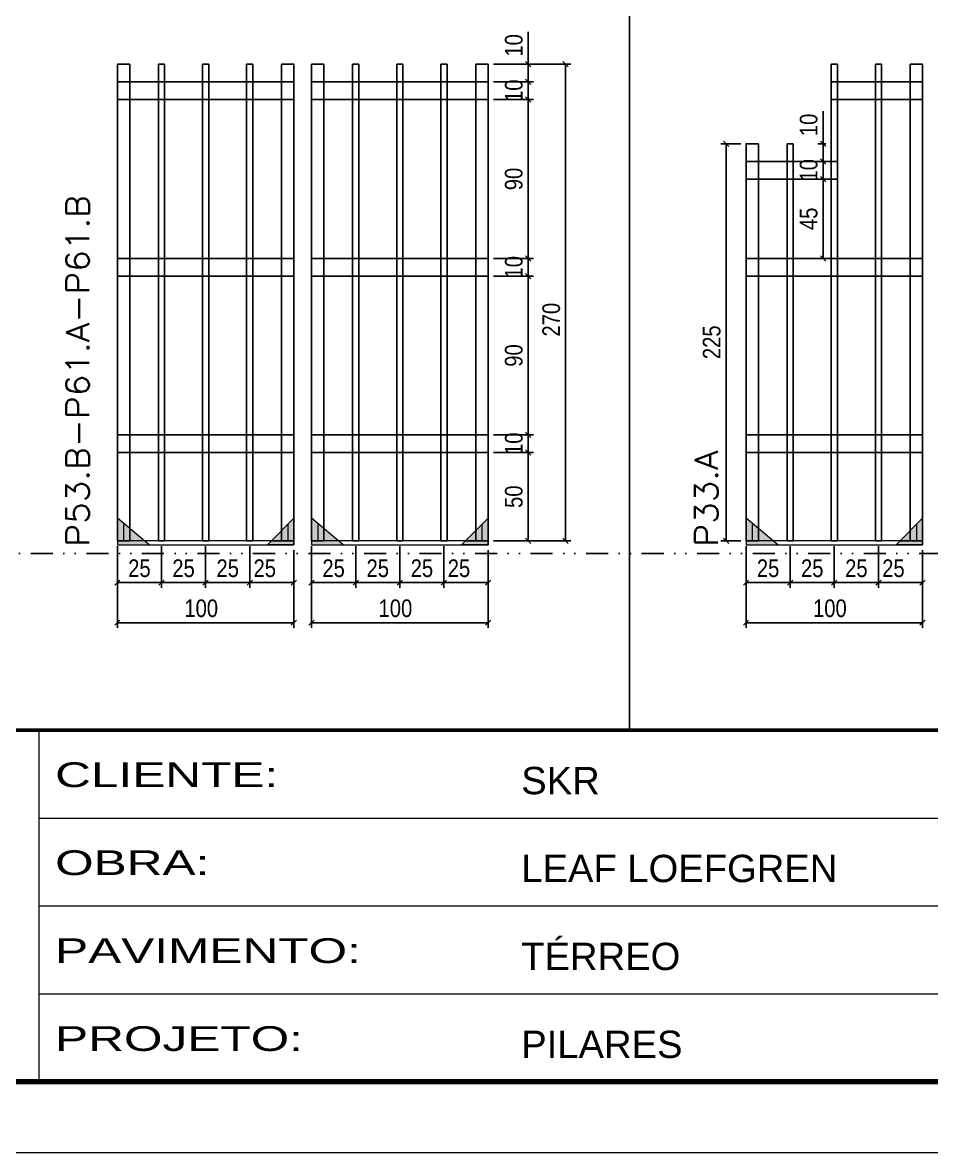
# Model space of a CAD drawing. Extents: x 14400 to 27878, y -21631 to 6985.
# Drawn here: x 19571 to 20086, y -13591 to -12951 of the extents above; entities that cross this region are included whole.
import ezdxf

# ---------------------------------------------------------------- set-up
doc = ezdxf.new("R2010")
doc.units = 0
for name, pattern in [('CONTINUO', [0]), ('DASHED', [0.75, 0.5, -0.25]), ('DIVIDE2', [0.625, 0.25, -0.125, 0, -0.125, 0, -0.125]), ('HIDDEN', [0.375, 0.25, -0.125])]:
    doc.linetypes.add(name, pattern=pattern)
for name, color, linetype in [('COTA', 241, 'Continuous'), ('Nível', 160, 'Continuous'), ('SARR_2.2x10', 60, 'Continuous'), ('SARR_3.5x7', 81, 'Continuous'), ('SARR_7x7', 40, 'Continuous')]:
    doc.layers.add(name, color=color, linetype=linetype)
for name, color, linetype, lineweight in [('Folhas', 255, 'Continuous', 9), ('Madeira', 126, 'Continuous', 18), ('Sarr 2.2x7', 40, 'Continuous', 9), ('SARRAFO DE PRESSAO', 251, 'DASHED', 9), ('Texto Seção', 7, 'Continuous', 15)]:
    doc.layers.add(name, color=color, linetype=linetype, lineweight=lineweight)
doc.styles.add('ARIAL', font='arial.ttf')
doc.styles.add('COTA TECNICA', font='techl___.ttf', dxfattribs={"height": 10})
doc.styles.add('REGUA-120', font='ROMANS.shx', dxfattribs={"height": 15})
doc.styles.add('Tecnologia', font='')
doc.styles.get('Tecnologia').set_extended_font_data('Forgotten Futurist')
doc.dimstyles.new('PAINEL', dxfattribs={"dimtxt": 10, "dimasz": 3, "dimexe": 3, "dimexo": 3, "dimgap": 3, "dimtad": 1, "dimdec": 1, "dimzin": 12, "dimdsep": 46, "dimtxsty": 'COTA TECNICA', "dimblk1": 'OBLIQUE', "dimblk2": 'OBLIQUE', "dimsah": 1, "dimcen": 0.9, "dimclrd": 4, "dimclre": 4, "dimclrt": 240, "dimadec": 1, "dimazin": 3, "dimtfac": 1, "dimtdec": 1, "dimtmove": 0, "dimatfit": 3, "dimfxl": 1, "dimtolj": 1, "dimtzin": 12, "dimarcsym": 0})

# ---------------------------------------------------------------- blocks, each defined once
blk = doc.blocks.new('9999999999')
at = {"color": 30, "linetype": 'CONTINUO'}
for p, q in [((98564.56, 34230.21), (98564.56, 34429.45)), ((98564.56, 34379.64), (99583.98, 34379.64)), ((98564.56, 34329.83), (99487.98, 34329.83)), ((98564.56, 34280.02), (99487.98, 34280.02))]:
    blk.add_line(p, q, dxfattribs=at)
at = {"color": 30, "linetype": 'CONTINUO', "const_width": 2}
blk.add_lwpolyline([(99583.98, 34230.21), (99583.98, 34414.45, 0.414214), (99568.98, 34429.45), (98228.98, 34429.45, 0.414214), (98213.98, 34414.45), (98213.98, 34245.21, 0.414214), (98228.98, 34230.21), (99583.98, 34230.21)], format="xyb", dxfattribs=at)
at = {"layer": 'Folhas'}
blk.add_lwpolyline([(98138.98, 34190.21), (99623.98, 34190.21), (99623.98, 35240.21), (98138.98, 35240.21)], close=True, dxfattribs=at)
at = {"layer": 'Folhas', "color": 30, "const_width": 3}
blk.add_lwpolyline([(98213.98, 34230.21), (99583.98, 34230.21), (99583.98, 35200.21), (98213.98, 35200.21)], close=True, dxfattribs=at)
at = {"color": 7, "linetype": 'Continuous', "ltscale": 5, "style": 'ARIAL'}
for s, height, p in [('SKR', 15.483, (98837.68, 34393.13)), ('LEAF LOEFGREN', 15.4829, (98837.68, 34343.32)), ('TÉRREO', 15.483, (98837.68, 34293.51)), ('PILARES', 15.483, (98837.68, 34243.7))]:
    blk.add_text(s, height=height, dxfattribs=at).set_placement(p)
at = {"layer": 'Folhas', "color": 7, "style": 'Tecnologia', "width": 1.5}
for s, p in [('CLIENTE:', (98573.65, 34397.17)), ('OBRA:', (98573.65, 34347.31)), ('PAVIMENTO:', (98573.65, 34297.5)), ('PROJETO:', (98573.65, 34247.69))]:
    blk.add_text(s, height=14, dxfattribs=at).set_placement(p)
blk = doc.blocks.new('_Oblique')
at = {"color": 0, "linetype": 'ByBlock', "lineweight": -2}
blk.add_line((-0.5, -0.5), (0.5, 0.5), dxfattribs=at)
blk = doc.blocks.new('*D2734')
at = {"layer": 'COTA', "color": 4, "lineweight": -2, "transparency": 16777216}
for p, q in [((19734.9, -13262.77), (19734.9, -13293.94)), ((19834.9, -13262.77), (19834.9, -13293.94)), ((19834.9, -13290.94), (19734.9, -13290.94))]:
    blk.add_line(p, q, dxfattribs=at)
at = {"layer": 'Defpoints', "color": 0, "transparency": 16777216}
for p in [(19734.9, -13259.77), (19834.9, -13259.77), (19734.9, -13290.94)]:
    blk.add_point(p, dxfattribs=at)
at = {"layer": 'COTA', "color": 4, "lineweight": -2, "transparency": 16777216, "xscale": 3, "yscale": 3, "zscale": 3, "rotation": 180}
blk.add_blockref('_Oblique', (19734.9, -13290.94), dxfattribs=at)
at = {"layer": 'COTA', "color": 4, "lineweight": -2, "transparency": 16777216, "xscale": 3, "yscale": 3, "zscale": 3}
blk.add_blockref('_Oblique', (19834.9, -13290.94), dxfattribs=at)
at = {"layer": 'COTA', "color": 240, "transparency": 16777216, "insert": (19782.4, -13282.84), "char_height": 10, "attachment_point": 5, "style": 'COTA TECNICA'}
blk.add_mtext('\\A1;100', dxfattribs=at)
blk = doc.blocks.new('*D2735')
at = {"layer": 'COTA', "color": 4, "lineweight": -2, "transparency": 16777216}
for p, q in [((19734.9, -13247.57), (19734.9, -13271.27)), ((19759.9, -13247.57), (19759.9, -13271.27)), ((19759.9, -13268.27), (19734.9, -13268.27))]:
    blk.add_line(p, q, dxfattribs=at)
at = {"layer": 'Defpoints', "color": 0, "transparency": 16777216}
for p in [(19734.9, -13244.57), (19759.9, -13244.57), (19734.9, -13268.27)]:
    blk.add_point(p, dxfattribs=at)
at = {"layer": 'COTA', "color": 4, "lineweight": -2, "transparency": 16777216, "xscale": 3, "yscale": 3, "zscale": 3, "rotation": 180}
blk.add_blockref('_Oblique', (19734.9, -13268.27), dxfattribs=at)
at = {"layer": 'COTA', "color": 4, "lineweight": -2, "transparency": 16777216, "xscale": 3, "yscale": 3, "zscale": 3}
blk.add_blockref('_Oblique', (19759.9, -13268.27), dxfattribs=at)
at = {"layer": 'COTA', "color": 240, "transparency": 16777216, "insert": (19747.4, -13260.16), "char_height": 10, "attachment_point": 5, "style": 'COTA TECNICA'}
blk.add_mtext('\\A1;25', dxfattribs=at)
blk = doc.blocks.new('*D2736')
at = {"layer": 'COTA', "color": 4, "lineweight": -2, "transparency": 16777216}
for p, q in [((19809.9, -13247.57), (19809.9, -13271.27)), ((19834.9, -13249.77), (19834.9, -13271.27)), ((19809.9, -13268.27), (19834.9, -13268.27))]:
    blk.add_line(p, q, dxfattribs=at)
at = {"layer": 'Defpoints', "color": 0, "transparency": 16777216}
for p in [(19809.9, -13244.57), (19834.9, -13246.77), (19834.9, -13268.27)]:
    blk.add_point(p, dxfattribs=at)
at = {"layer": 'COTA', "color": 4, "lineweight": -2, "transparency": 16777216, "xscale": 3, "yscale": 3, "zscale": 3, "rotation": 180}
blk.add_blockref('_Oblique', (19809.9, -13268.27), dxfattribs=at)
at = {"layer": 'COTA', "color": 4, "lineweight": -2, "transparency": 16777216, "xscale": 3, "yscale": 3, "zscale": 3}
blk.add_blockref('_Oblique', (19834.9, -13268.27), dxfattribs=at)
at = {"layer": 'COTA', "color": 240, "transparency": 16777216, "insert": (19818.4, -13260.16), "char_height": 10, "attachment_point": 5, "style": 'COTA TECNICA'}
blk.add_mtext('\\A1;25', dxfattribs=at)
blk = doc.blocks.new('*D2737')
at = {"layer": 'COTA', "color": 4, "lineweight": -2, "transparency": 16777216}
for p, q in [((19759.9, -13247.57), (19759.9, -13271.27)), ((19784.9, -13247.57), (19784.9, -13271.27)), ((19759.9, -13268.27), (19784.9, -13268.27))]:
    blk.add_line(p, q, dxfattribs=at)
at = {"layer": 'Defpoints', "color": 0, "transparency": 16777216}
for p in [(19759.9, -13244.57), (19784.9, -13244.57), (19784.9, -13268.27)]:
    blk.add_point(p, dxfattribs=at)
at = {"layer": 'COTA', "color": 4, "lineweight": -2, "transparency": 16777216, "xscale": 3, "yscale": 3, "zscale": 3, "rotation": 180}
blk.add_blockref('_Oblique', (19759.9, -13268.27), dxfattribs=at)
at = {"layer": 'COTA', "color": 4, "lineweight": -2, "transparency": 16777216, "xscale": 3, "yscale": 3, "zscale": 3}
blk.add_blockref('_Oblique', (19784.9, -13268.27), dxfattribs=at)
at = {"layer": 'COTA', "color": 240, "transparency": 16777216, "insert": (19772.4, -13260.16), "char_height": 10, "attachment_point": 5, "style": 'COTA TECNICA'}
blk.add_mtext('\\A1;25', dxfattribs=at)
blk = doc.blocks.new('*D2738')
at = {"layer": 'COTA', "color": 4, "lineweight": -2, "transparency": 16777216}
for p, q in [((19837.9, -13194.57), (19860.6, -13194.57)), ((19857.6, -13244.57), (19857.6, -13194.57)), ((19837.9, -13244.57), (19860.6, -13244.57))]:
    blk.add_line(p, q, dxfattribs=at)
at = {"layer": 'Defpoints', "color": 0, "transparency": 16777216}
for p in [(19834.9, -13194.57), (19857.6, -13194.57), (19834.9, -13244.57)]:
    blk.add_point(p, dxfattribs=at)
at = {"layer": 'COTA', "color": 4, "lineweight": -2, "transparency": 16777216, "xscale": 3, "yscale": 3, "zscale": 3}
for p, rotation in [((19857.6, -13194.57), 90), ((19857.6, -13244.57), 270)]:
    blk.add_blockref('_Oblique', p, dxfattribs=dict(at, rotation=rotation))
at = {"layer": 'COTA', "color": 240, "transparency": 16777216, "insert": (19849.49, -13219.57), "char_height": 10, "attachment_point": 5, "rotation": 90, "style": 'COTA TECNICA'}
blk.add_mtext('\\A1;50', dxfattribs=at)
blk = doc.blocks.new('*D2739')
at = {"layer": 'COTA', "color": 4, "lineweight": -2, "transparency": 16777216}
for p, q in [((19784.9, -13247.57), (19784.9, -13271.27)), ((19809.9, -13247.57), (19809.9, -13271.27)), ((19784.9, -13268.27), (19809.9, -13268.27))]:
    blk.add_line(p, q, dxfattribs=at)
at = {"layer": 'Defpoints', "color": 0, "transparency": 16777216}
for p in [(19784.9, -13244.57), (19809.9, -13244.57), (19809.9, -13268.27)]:
    blk.add_point(p, dxfattribs=at)
at = {"layer": 'COTA', "color": 4, "lineweight": -2, "transparency": 16777216, "xscale": 3, "yscale": 3, "zscale": 3, "rotation": 180}
blk.add_blockref('_Oblique', (19784.9, -13268.27), dxfattribs=at)
at = {"layer": 'COTA', "color": 4, "lineweight": -2, "transparency": 16777216, "xscale": 3, "yscale": 3, "zscale": 3}
blk.add_blockref('_Oblique', (19809.9, -13268.27), dxfattribs=at)
at = {"layer": 'COTA', "color": 240, "transparency": 16777216, "insert": (19797.4, -13260.16), "char_height": 10, "attachment_point": 5, "style": 'COTA TECNICA'}
blk.add_mtext('\\A1;25', dxfattribs=at)
blk = doc.blocks.new('*D2740')
at = {"layer": 'COTA', "color": 4, "lineweight": -2, "transparency": 16777216}
for p, q in [((19837.9, -13184.57), (19860.6, -13184.57)), ((19857.6, -13194.57), (19857.6, -13184.57)), ((19837.9, -13194.57), (19860.6, -13194.57))]:
    blk.add_line(p, q, dxfattribs=at)
at = {"layer": 'Defpoints', "color": 0, "transparency": 16777216}
for p in [(19834.9, -13184.57), (19857.6, -13184.57), (19834.9, -13194.57)]:
    blk.add_point(p, dxfattribs=at)
at = {"layer": 'COTA', "color": 4, "lineweight": -2, "transparency": 16777216, "xscale": 3, "yscale": 3, "zscale": 3}
for p, rotation in [((19857.6, -13184.57), 90), ((19857.6, -13194.57), 270)]:
    blk.add_blockref('_Oblique', p, dxfattribs=dict(at, rotation=rotation))
at = {"layer": 'COTA', "color": 240, "transparency": 16777216, "insert": (19849.49, -13189.57), "char_height": 10, "attachment_point": 5, "rotation": 90, "style": 'COTA TECNICA'}
blk.add_mtext('\\A1;10', dxfattribs=at)
blk = doc.blocks.new('*D2741')
at = {"layer": 'COTA', "color": 4, "lineweight": -2, "transparency": 16777216}
for p, q in [((19837.9, -13094.57), (19860.6, -13094.57)), ((19857.6, -13184.57), (19857.6, -13094.57)), ((19837.9, -13184.57), (19860.6, -13184.57))]:
    blk.add_line(p, q, dxfattribs=at)
at = {"layer": 'Defpoints', "color": 0, "transparency": 16777216}
for p in [(19834.9, -13094.57), (19857.6, -13094.57), (19834.9, -13184.57)]:
    blk.add_point(p, dxfattribs=at)
at = {"layer": 'COTA', "color": 4, "lineweight": -2, "transparency": 16777216, "xscale": 3, "yscale": 3, "zscale": 3}
for p, rotation in [((19857.6, -13094.57), 90), ((19857.6, -13184.57), 270)]:
    blk.add_blockref('_Oblique', p, dxfattribs=dict(at, rotation=rotation))
at = {"layer": 'COTA', "color": 240, "transparency": 16777216, "insert": (19849.47, -13139.57), "char_height": 10, "attachment_point": 5, "rotation": 90, "style": 'COTA TECNICA'}
blk.add_mtext('\\A1;90', dxfattribs=at)
blk = doc.blocks.new('*D2742')
at = {"layer": 'COTA', "color": 4, "lineweight": -2, "transparency": 16777216}
for p, q in [((19837.9, -13084.57), (19860.6, -13084.57)), ((19857.6, -13094.57), (19857.6, -13084.57)), ((19837.9, -13094.57), (19860.6, -13094.57))]:
    blk.add_line(p, q, dxfattribs=at)
at = {"layer": 'Defpoints', "color": 0, "transparency": 16777216}
for p in [(19834.9, -13084.57), (19857.6, -13084.57), (19834.9, -13094.57)]:
    blk.add_point(p, dxfattribs=at)
at = {"layer": 'COTA', "color": 4, "lineweight": -2, "transparency": 16777216, "xscale": 3, "yscale": 3, "zscale": 3}
for p, rotation in [((19857.6, -13084.57), 90), ((19857.6, -13094.57), 270)]:
    blk.add_blockref('_Oblique', p, dxfattribs=dict(at, rotation=rotation))
at = {"layer": 'COTA', "color": 240, "transparency": 16777216, "insert": (19849.49, -13089.57), "char_height": 10, "attachment_point": 5, "rotation": 90, "style": 'COTA TECNICA'}
blk.add_mtext('\\A1;10', dxfattribs=at)
blk = doc.blocks.new('*D2743')
at = {"layer": 'COTA', "color": 4, "lineweight": -2, "transparency": 16777216}
for p, q in [((19837.9, -12994.6), (19860.6, -12994.6)), ((19857.6, -13084.57), (19857.6, -12994.6)), ((19837.9, -13084.57), (19860.6, -13084.57))]:
    blk.add_line(p, q, dxfattribs=at)
at = {"layer": 'Defpoints', "color": 0, "transparency": 16777216}
for p in [(19834.9, -12994.6), (19857.6, -12994.6), (19834.9, -13084.57)]:
    blk.add_point(p, dxfattribs=at)
at = {"layer": 'COTA', "color": 4, "lineweight": -2, "transparency": 16777216, "xscale": 3, "yscale": 3, "zscale": 3}
for p, rotation in [((19857.6, -12994.6), 90), ((19857.6, -13084.57), 270)]:
    blk.add_blockref('_Oblique', p, dxfattribs=dict(at, rotation=rotation))
at = {"layer": 'COTA', "color": 240, "transparency": 16777216, "insert": (19849.47, -13039.58), "char_height": 10, "attachment_point": 5, "rotation": 90, "style": 'COTA TECNICA'}
blk.add_mtext('\\A1;90', dxfattribs=at)
blk = doc.blocks.new('*D2744')
at = {"layer": 'COTA', "color": 4, "lineweight": -2, "transparency": 16777216}
for p, q in [((19837.9, -12984.57), (19860.6, -12984.57)), ((19857.6, -12994.57), (19857.6, -12984.57)), ((19837.9, -12994.57), (19860.6, -12994.57))]:
    blk.add_line(p, q, dxfattribs=at)
at = {"layer": 'Defpoints', "color": 0, "transparency": 16777216}
for p in [(19834.9, -12984.57), (19857.6, -12984.57), (19834.9, -12994.57)]:
    blk.add_point(p, dxfattribs=at)
at = {"layer": 'COTA', "color": 4, "lineweight": -2, "transparency": 16777216, "xscale": 3, "yscale": 3, "zscale": 3}
for p, rotation in [((19857.6, -12984.57), 90), ((19857.6, -12994.57), 270)]:
    blk.add_blockref('_Oblique', p, dxfattribs=dict(at, rotation=rotation))
at = {"layer": 'COTA', "color": 240, "transparency": 16777216, "insert": (19849.49, -12989.57), "char_height": 10, "attachment_point": 5, "rotation": 90, "style": 'COTA TECNICA'}
blk.add_mtext('\\A1;10', dxfattribs=at)
blk = doc.blocks.new('*D2745')
at = {"layer": 'COTA', "color": 4, "lineweight": -2, "transparency": 16777216}
for p, q in [((19837.9, -12974.6), (19881.81, -12974.6)), ((19878.81, -13244.6), (19878.81, -12974.6)), ((19837.9, -13244.6), (19881.81, -13244.6))]:
    blk.add_line(p, q, dxfattribs=at)
at = {"layer": 'Defpoints', "color": 0, "transparency": 16777216}
for p in [(19834.9, -12974.6), (19878.81, -12974.6), (19834.9, -13244.6)]:
    blk.add_point(p, dxfattribs=at)
at = {"layer": 'COTA', "color": 4, "lineweight": -2, "transparency": 16777216, "xscale": 3, "yscale": 3, "zscale": 3}
for p, rotation in [((19878.81, -12974.6), 90), ((19878.81, -13244.6), 270)]:
    blk.add_blockref('_Oblique', p, dxfattribs=dict(at, rotation=rotation))
at = {"layer": 'COTA', "color": 240, "transparency": 16777216, "insert": (19870.71, -13119.3), "char_height": 10, "attachment_point": 5, "rotation": 90, "style": 'COTA TECNICA'}
blk.add_mtext('\\A1;270', dxfattribs=at)
blk = doc.blocks.new('*D2729')
at = {"layer": 'COTA', "color": 4, "lineweight": -2, "transparency": 16777216}
for p, q in [((19624.9, -13262.77), (19624.9, -13293.94)), ((19724.9, -13262.77), (19724.9, -13293.94)), ((19724.9, -13290.94), (19624.9, -13290.94))]:
    blk.add_line(p, q, dxfattribs=at)
at = {"layer": 'Defpoints', "color": 0, "transparency": 16777216}
for p in [(19624.9, -13259.77), (19724.9, -13259.77), (19624.9, -13290.94)]:
    blk.add_point(p, dxfattribs=at)
at = {"layer": 'COTA', "color": 4, "lineweight": -2, "transparency": 16777216, "xscale": 3, "yscale": 3, "zscale": 3, "rotation": 180}
blk.add_blockref('_Oblique', (19624.9, -13290.94), dxfattribs=at)
at = {"layer": 'COTA', "color": 4, "lineweight": -2, "transparency": 16777216, "xscale": 3, "yscale": 3, "zscale": 3}
blk.add_blockref('_Oblique', (19724.9, -13290.94), dxfattribs=at)
at = {"layer": 'COTA', "color": 240, "transparency": 16777216, "insert": (19672.4, -13282.84), "char_height": 10, "attachment_point": 5, "style": 'COTA TECNICA'}
blk.add_mtext('\\A1;100', dxfattribs=at)
blk = doc.blocks.new('*D2730')
at = {"layer": 'COTA', "color": 4, "lineweight": -2, "transparency": 16777216}
for p, q in [((19624.9, -13247.57), (19624.9, -13271.27)), ((19649.9, -13247.57), (19649.9, -13271.27)), ((19649.9, -13268.27), (19624.9, -13268.27))]:
    blk.add_line(p, q, dxfattribs=at)
at = {"layer": 'Defpoints', "color": 0, "transparency": 16777216}
for p in [(19624.9, -13244.57), (19649.9, -13244.57), (19624.9, -13268.27)]:
    blk.add_point(p, dxfattribs=at)
at = {"layer": 'COTA', "color": 4, "lineweight": -2, "transparency": 16777216, "xscale": 3, "yscale": 3, "zscale": 3, "rotation": 180}
blk.add_blockref('_Oblique', (19624.9, -13268.27), dxfattribs=at)
at = {"layer": 'COTA', "color": 4, "lineweight": -2, "transparency": 16777216, "xscale": 3, "yscale": 3, "zscale": 3}
blk.add_blockref('_Oblique', (19649.9, -13268.27), dxfattribs=at)
at = {"layer": 'COTA', "color": 240, "transparency": 16777216, "insert": (19637.4, -13260.16), "char_height": 10, "attachment_point": 5, "style": 'COTA TECNICA'}
blk.add_mtext('\\A1;25', dxfattribs=at)
blk = doc.blocks.new('*D2731')
at = {"layer": 'COTA', "color": 4, "lineweight": -2, "transparency": 16777216}
for p, q in [((19699.9, -13247.57), (19699.9, -13271.27)), ((19724.9, -13249.77), (19724.9, -13271.27)), ((19699.9, -13268.27), (19724.9, -13268.27))]:
    blk.add_line(p, q, dxfattribs=at)
at = {"layer": 'Defpoints', "color": 0, "transparency": 16777216}
for p in [(19699.9, -13244.57), (19724.9, -13246.77), (19724.9, -13268.27)]:
    blk.add_point(p, dxfattribs=at)
at = {"layer": 'COTA', "color": 4, "lineweight": -2, "transparency": 16777216, "xscale": 3, "yscale": 3, "zscale": 3, "rotation": 180}
blk.add_blockref('_Oblique', (19699.9, -13268.27), dxfattribs=at)
at = {"layer": 'COTA', "color": 4, "lineweight": -2, "transparency": 16777216, "xscale": 3, "yscale": 3, "zscale": 3}
blk.add_blockref('_Oblique', (19724.9, -13268.27), dxfattribs=at)
at = {"layer": 'COTA', "color": 240, "transparency": 16777216, "insert": (19708.4, -13260.16), "char_height": 10, "attachment_point": 5, "style": 'COTA TECNICA'}
blk.add_mtext('\\A1;25', dxfattribs=at)
blk = doc.blocks.new('*D2732')
at = {"layer": 'COTA', "color": 4, "lineweight": -2, "transparency": 16777216}
for p, q in [((19649.9, -13247.57), (19649.9, -13271.27)), ((19674.9, -13247.57), (19674.9, -13271.27)), ((19649.9, -13268.27), (19674.9, -13268.27))]:
    blk.add_line(p, q, dxfattribs=at)
at = {"layer": 'Defpoints', "color": 0, "transparency": 16777216}
for p in [(19649.9, -13244.57), (19674.9, -13244.57), (19674.9, -13268.27)]:
    blk.add_point(p, dxfattribs=at)
at = {"layer": 'COTA', "color": 4, "lineweight": -2, "transparency": 16777216, "xscale": 3, "yscale": 3, "zscale": 3, "rotation": 180}
blk.add_blockref('_Oblique', (19649.9, -13268.27), dxfattribs=at)
at = {"layer": 'COTA', "color": 4, "lineweight": -2, "transparency": 16777216, "xscale": 3, "yscale": 3, "zscale": 3}
blk.add_blockref('_Oblique', (19674.9, -13268.27), dxfattribs=at)
at = {"layer": 'COTA', "color": 240, "transparency": 16777216, "insert": (19662.4, -13260.16), "char_height": 10, "attachment_point": 5, "style": 'COTA TECNICA'}
blk.add_mtext('\\A1;25', dxfattribs=at)
blk = doc.blocks.new('*D2733')
at = {"layer": 'COTA', "color": 4, "lineweight": -2, "transparency": 16777216}
for p, q in [((19674.9, -13247.57), (19674.9, -13271.27)), ((19699.9, -13247.57), (19699.9, -13271.27)), ((19674.9, -13268.27), (19699.9, -13268.27))]:
    blk.add_line(p, q, dxfattribs=at)
at = {"layer": 'Defpoints', "color": 0, "transparency": 16777216}
for p in [(19674.9, -13244.57), (19699.9, -13244.57), (19699.9, -13268.27)]:
    blk.add_point(p, dxfattribs=at)
at = {"layer": 'COTA', "color": 4, "lineweight": -2, "transparency": 16777216, "xscale": 3, "yscale": 3, "zscale": 3, "rotation": 180}
blk.add_blockref('_Oblique', (19674.9, -13268.27), dxfattribs=at)
at = {"layer": 'COTA', "color": 4, "lineweight": -2, "transparency": 16777216, "xscale": 3, "yscale": 3, "zscale": 3}
blk.add_blockref('_Oblique', (19699.9, -13268.27), dxfattribs=at)
at = {"layer": 'COTA', "color": 240, "transparency": 16777216, "insert": (19687.4, -13260.16), "char_height": 10, "attachment_point": 5, "style": 'COTA TECNICA'}
blk.add_mtext('\\A1;25', dxfattribs=at)
blk = doc.blocks.new('*D2852')
at = {"layer": 'COTA', "color": 4, "lineweight": -2, "transparency": 16777216}
for p, q in [((19857.6, -12974.6), (19857.6, -12956.17)), ((19837.9, -12974.6), (19860.6, -12974.6)), ((19857.6, -12984.6), (19857.6, -12974.6)), ((19837.9, -12984.6), (19860.6, -12984.6))]:
    blk.add_line(p, q, dxfattribs=at)
at = {"layer": 'Defpoints', "color": 0, "transparency": 16777216}
for p in [(19834.9, -12974.6), (19857.6, -12974.6), (19834.9, -12984.6)]:
    blk.add_point(p, dxfattribs=at)
at = {"layer": 'COTA', "color": 4, "lineweight": -2, "transparency": 16777216, "xscale": 3, "yscale": 3, "zscale": 3}
for p, rotation in [((19857.6, -12974.6), 90), ((19857.6, -12984.6), 270)]:
    blk.add_blockref('_Oblique', p, dxfattribs=dict(at, rotation=rotation))
at = {"layer": 'COTA', "color": 240, "transparency": 16777216, "insert": (19849.49, -12963.89), "char_height": 10, "attachment_point": 5, "rotation": 90, "style": 'COTA TECNICA'}
blk.add_mtext('\\A1;10', dxfattribs=at)
blk = doc.blocks.new('*D3301')
at = {"layer": 'COTA', "color": 4, "lineweight": -2, "transparency": 16777216}
for p, q in [((19980.98, -13262.77), (19980.98, -13293.94)), ((20080.98, -13262.77), (20080.98, -13293.94)), ((20080.98, -13290.94), (19980.98, -13290.94))]:
    blk.add_line(p, q, dxfattribs=at)
at = {"layer": 'Defpoints', "color": 0, "transparency": 16777216}
for p in [(19980.98, -13259.77), (20080.98, -13259.77), (19980.98, -13290.94)]:
    blk.add_point(p, dxfattribs=at)
at = {"layer": 'COTA', "color": 4, "lineweight": -2, "transparency": 16777216, "xscale": 3, "yscale": 3, "zscale": 3, "rotation": 180}
blk.add_blockref('_Oblique', (19980.98, -13290.94), dxfattribs=at)
at = {"layer": 'COTA', "color": 4, "lineweight": -2, "transparency": 16777216, "xscale": 3, "yscale": 3, "zscale": 3}
blk.add_blockref('_Oblique', (20080.98, -13290.94), dxfattribs=at)
at = {"layer": 'COTA', "color": 240, "transparency": 16777216, "insert": (20028.48, -13282.84), "char_height": 10, "attachment_point": 5, "style": 'COTA TECNICA'}
blk.add_mtext('\\A1;100', dxfattribs=at)
blk = doc.blocks.new('*D3302')
at = {"layer": 'COTA', "color": 4, "lineweight": -2, "transparency": 16777216}
for p, q in [((19980.98, -13247.57), (19980.98, -13271.27)), ((20005.98, -13247.57), (20005.98, -13271.27)), ((20005.98, -13268.27), (19980.98, -13268.27))]:
    blk.add_line(p, q, dxfattribs=at)
at = {"layer": 'Defpoints', "color": 0, "transparency": 16777216}
for p in [(19980.98, -13244.57), (20005.98, -13244.57), (19980.98, -13268.27)]:
    blk.add_point(p, dxfattribs=at)
at = {"layer": 'COTA', "color": 4, "lineweight": -2, "transparency": 16777216, "xscale": 3, "yscale": 3, "zscale": 3, "rotation": 180}
blk.add_blockref('_Oblique', (19980.98, -13268.27), dxfattribs=at)
at = {"layer": 'COTA', "color": 4, "lineweight": -2, "transparency": 16777216, "xscale": 3, "yscale": 3, "zscale": 3}
blk.add_blockref('_Oblique', (20005.98, -13268.27), dxfattribs=at)
at = {"layer": 'COTA', "color": 240, "transparency": 16777216, "insert": (19993.48, -13260.16), "char_height": 10, "attachment_point": 5, "style": 'COTA TECNICA'}
blk.add_mtext('\\A1;25', dxfattribs=at)
blk = doc.blocks.new('*D3303')
at = {"layer": 'COTA', "color": 4, "lineweight": -2, "transparency": 16777216}
for p, q in [((20055.98, -13247.57), (20055.98, -13271.27)), ((20080.98, -13249.77), (20080.98, -13271.27)), ((20055.98, -13268.27), (20080.98, -13268.27))]:
    blk.add_line(p, q, dxfattribs=at)
at = {"layer": 'Defpoints', "color": 0, "transparency": 16777216}
for p in [(20055.98, -13244.57), (20080.98, -13246.77), (20080.98, -13268.27)]:
    blk.add_point(p, dxfattribs=at)
at = {"layer": 'COTA', "color": 4, "lineweight": -2, "transparency": 16777216, "xscale": 3, "yscale": 3, "zscale": 3, "rotation": 180}
blk.add_blockref('_Oblique', (20055.98, -13268.27), dxfattribs=at)
at = {"layer": 'COTA', "color": 4, "lineweight": -2, "transparency": 16777216, "xscale": 3, "yscale": 3, "zscale": 3}
blk.add_blockref('_Oblique', (20080.98, -13268.27), dxfattribs=at)
at = {"layer": 'COTA', "color": 240, "transparency": 16777216, "insert": (20064.48, -13260.16), "char_height": 10, "attachment_point": 5, "style": 'COTA TECNICA'}
blk.add_mtext('\\A1;25', dxfattribs=at)
blk = doc.blocks.new('*D3304')
at = {"layer": 'COTA', "color": 4, "lineweight": -2, "transparency": 16777216}
for p, q in [((20005.98, -13247.57), (20005.98, -13271.27)), ((20030.98, -13247.57), (20030.98, -13271.27)), ((20005.98, -13268.27), (20030.98, -13268.27))]:
    blk.add_line(p, q, dxfattribs=at)
at = {"layer": 'Defpoints', "color": 0, "transparency": 16777216}
for p in [(20005.98, -13244.57), (20030.98, -13244.57), (20030.98, -13268.27)]:
    blk.add_point(p, dxfattribs=at)
at = {"layer": 'COTA', "color": 4, "lineweight": -2, "transparency": 16777216, "xscale": 3, "yscale": 3, "zscale": 3, "rotation": 180}
blk.add_blockref('_Oblique', (20005.98, -13268.27), dxfattribs=at)
at = {"layer": 'COTA', "color": 4, "lineweight": -2, "transparency": 16777216, "xscale": 3, "yscale": 3, "zscale": 3}
blk.add_blockref('_Oblique', (20030.98, -13268.27), dxfattribs=at)
at = {"layer": 'COTA', "color": 240, "transparency": 16777216, "insert": (20018.48, -13260.16), "char_height": 10, "attachment_point": 5, "style": 'COTA TECNICA'}
blk.add_mtext('\\A1;25', dxfattribs=at)
blk = doc.blocks.new('*D3305')
at = {"layer": 'COTA', "color": 4, "lineweight": -2, "transparency": 16777216}
for p, q in [((20030.98, -13247.57), (20030.98, -13271.27)), ((20055.98, -13247.57), (20055.98, -13271.27)), ((20030.98, -13268.27), (20055.98, -13268.27))]:
    blk.add_line(p, q, dxfattribs=at)
at = {"layer": 'Defpoints', "color": 0, "transparency": 16777216}
for p in [(20030.98, -13244.57), (20055.98, -13244.57), (20055.98, -13268.27)]:
    blk.add_point(p, dxfattribs=at)
at = {"layer": 'COTA', "color": 4, "lineweight": -2, "transparency": 16777216, "xscale": 3, "yscale": 3, "zscale": 3, "rotation": 180}
blk.add_blockref('_Oblique', (20030.98, -13268.27), dxfattribs=at)
at = {"layer": 'COTA', "color": 4, "lineweight": -2, "transparency": 16777216, "xscale": 3, "yscale": 3, "zscale": 3}
blk.add_blockref('_Oblique', (20055.98, -13268.27), dxfattribs=at)
at = {"layer": 'COTA', "color": 240, "transparency": 16777216, "insert": (20043.48, -13260.16), "char_height": 10, "attachment_point": 5, "style": 'COTA TECNICA'}
blk.add_mtext('\\A1;25', dxfattribs=at)
blk = doc.blocks.new('*D3344')
at = {"layer": 'COTA', "color": 4, "lineweight": -2, "transparency": 16777216}
for p, q in [((19977.98, -13019.6), (19966.69, -13019.6)), ((19969.69, -13019.6), (19969.69, -13244.57)), ((19977.98, -13244.57), (19966.69, -13244.57))]:
    blk.add_line(p, q, dxfattribs=at)
at = {"layer": 'Defpoints', "color": 0, "transparency": 16777216}
for p in [(19980.98, -13019.6), (19969.69, -13244.57), (19980.98, -13244.57)]:
    blk.add_point(p, dxfattribs=at)
at = {"layer": 'COTA', "color": 4, "lineweight": -2, "transparency": 16777216, "xscale": 3, "yscale": 3, "zscale": 3}
for p, rotation in [((19969.69, -13019.6), 90), ((19969.69, -13244.57), 270)]:
    blk.add_blockref('_Oblique', p, dxfattribs=dict(at, rotation=rotation))
at = {"layer": 'COTA', "color": 240, "transparency": 16777216, "insert": (19961.58, -13132.08), "char_height": 10, "attachment_point": 5, "rotation": 90, "style": 'COTA TECNICA'}
blk.add_mtext('\\A1;225', dxfattribs=at)
blk = doc.blocks.new('*D3345')
at = {"layer": 'COTA', "color": 4, "lineweight": -2, "transparency": 16777216}
for p, q in [((20026.23, -13029.64), (20021.61, -13029.64)), ((20024.61, -13039.64), (20024.61, -13029.64)), ((20026.23, -13039.64), (20021.61, -13039.64))]:
    blk.add_line(p, q, dxfattribs=at)
at = {"layer": 'Defpoints', "color": 0, "transparency": 16777216}
for p in [(20024.61, -13029.64), (20029.23, -13029.64), (20029.23, -13039.64)]:
    blk.add_point(p, dxfattribs=at)
at = {"layer": 'COTA', "color": 4, "lineweight": -2, "transparency": 16777216, "xscale": 3, "yscale": 3, "zscale": 3}
for p, rotation in [((20024.61, -13029.64), 90), ((20024.61, -13039.64), 270)]:
    blk.add_blockref('_Oblique', p, dxfattribs=dict(at, rotation=rotation))
at = {"layer": 'COTA', "color": 240, "transparency": 16777216, "insert": (20016.51, -13034.64), "char_height": 10, "attachment_point": 5, "rotation": 90, "style": 'COTA TECNICA'}
blk.add_mtext('\\A1;10', dxfattribs=at)
blk = doc.blocks.new('*D3346')
at = {"layer": 'COTA', "color": 4, "lineweight": -2, "transparency": 16777216}
for p, q in [((20024.61, -13019.64), (20024.61, -13001.21)), ((20026.23, -13019.64), (20021.61, -13019.64)), ((20024.61, -13029.64), (20024.61, -13019.64)), ((20026.23, -13029.64), (20021.61, -13029.64))]:
    blk.add_line(p, q, dxfattribs=at)
at = {"layer": 'Defpoints', "color": 0, "transparency": 16777216}
for p in [(20024.61, -13019.64), (20029.23, -13019.64), (20029.23, -13029.64)]:
    blk.add_point(p, dxfattribs=at)
at = {"layer": 'COTA', "color": 4, "lineweight": -2, "transparency": 16777216, "xscale": 3, "yscale": 3, "zscale": 3}
for p, rotation in [((20024.61, -13019.64), 90), ((20024.61, -13029.64), 270)]:
    blk.add_blockref('_Oblique', p, dxfattribs=dict(at, rotation=rotation))
at = {"layer": 'COTA', "color": 240, "transparency": 16777216, "insert": (20016.51, -13008.93), "char_height": 10, "attachment_point": 5, "rotation": 90, "style": 'COTA TECNICA'}
blk.add_mtext('\\A1;10', dxfattribs=at)
blk = doc.blocks.new('*D3347')
at = {"layer": 'COTA', "color": 4, "lineweight": -2, "transparency": 16777216}
for p, q in [((20026.23, -13039.64), (20021.61, -13039.64)), ((20024.61, -13084.64), (20024.61, -13039.64)), ((20026.23, -13084.64), (20021.61, -13084.64))]:
    blk.add_line(p, q, dxfattribs=at)
at = {"layer": 'Defpoints', "color": 0, "transparency": 16777216}
for p in [(20024.61, -13039.64), (20029.23, -13039.64), (20029.23, -13084.64)]:
    blk.add_point(p, dxfattribs=at)
at = {"layer": 'COTA', "color": 4, "lineweight": -2, "transparency": 16777216, "xscale": 3, "yscale": 3, "zscale": 3}
for p, rotation in [((20024.61, -13039.64), 90), ((20024.61, -13084.64), 270)]:
    blk.add_blockref('_Oblique', p, dxfattribs=dict(at, rotation=rotation))
at = {"layer": 'COTA', "color": 240, "transparency": 16777216, "insert": (20016.5, -13062.14), "char_height": 10, "attachment_point": 5, "rotation": 90, "style": 'COTA TECNICA'}
blk.add_mtext('\\A1;45', dxfattribs=at)

msp = doc.modelspace()

# ---------------------------------------------------------------- hatches: boundary and pattern name
at = {"layer": 'Madeira'}
h = msp.add_hatch(color=252, dxfattribs=at)
h.dxf.hatch_style = 2
h.paths.add_polyline_path([(19624.9, -13231.77), (19624.9, -13246.77), (19642.9, -13246.77)])
h = msp.add_hatch(color=252, dxfattribs=at)
h.dxf.hatch_style = 2
h.paths.add_polyline_path([(19724.9, -13231.77), (19724.9, -13246.77), (19709.9, -13246.77)])
h = msp.add_hatch(color=252, dxfattribs=at)
h.dxf.hatch_style = 2
h.paths.add_polyline_path([(19734.9, -13231.77), (19734.9, -13246.77), (19752.9, -13246.77)])
h = msp.add_hatch(color=252, dxfattribs=at)
h.dxf.hatch_style = 2
h.paths.add_polyline_path([(19834.9, -13231.77), (19834.9, -13246.77), (19819.9, -13246.77)])
h = msp.add_hatch(color=252, dxfattribs=at)
h.dxf.hatch_style = 2
h.paths.add_polyline_path([(19980.98, -13231.77), (19980.98, -13246.77), (19998.98, -13246.77)])
h = msp.add_hatch(color=252, dxfattribs=at)
h.dxf.hatch_style = 2
h.paths.add_polyline_path([(20080.98, -13231.77), (20080.98, -13246.77), (20065.98, -13246.77)])

# ---------------------------------------------------------------- linework, layer by layer
at = {"layer": 'COTA'}
msp.add_line((19914.97, -12581.05), (19914.97, -13351.81), dxfattribs=at)
at = {"layer": 'Madeira', "color": 1, "linetype": 'HIDDEN'}
for p, q in [((19628.4, -13235.27), (19628.4, -13244.57)), ((19628.4, -13235.27), (19628.4, -13244.57)), ((19721.4, -13235.27), (19721.4, -13244.57)), ((19721.4, -13235.27), (19721.4, -13244.57)), ((19738.4, -13235.27), (19738.4, -13244.57)), ((19738.4, -13235.27), (19738.4, -13244.57)), ((19831.4, -13235.27), (19831.4, -13244.57)), ((19831.4, -13235.27), (19831.4, -13244.57)), ((19984.48, -13235.27), (19984.48, -13244.57)), ((19984.48, -13235.27), (19984.48, -13244.57)), ((20077.48, -13235.27), (20077.48, -13244.57)), ((20077.48, -13235.27), (20077.48, -13244.57)), ((19631.9, -13238.77), (19631.9, -13244.57)), ((19741.9, -13238.77), (19741.9, -13244.57)), ((19987.98, -13238.77), (19987.98, -13244.57)), ((19634.73, -13244.57), (19624.9, -13244.57)), ((19634.73, -13244.57), (19624.9, -13244.57)), ((19640.7, -13244.57), (19624.9, -13244.57)), ((19712.1, -13244.57), (19724.9, -13244.57)), ((19715.07, -13244.57), (19724.9, -13244.57)), ((19715.07, -13244.57), (19724.9, -13244.57)), ((19744.73, -13244.57), (19734.9, -13244.57)), ((19744.73, -13244.57), (19734.9, -13244.57)), ((19750.7, -13244.57), (19734.9, -13244.57)), ((19822.1, -13244.57), (19834.9, -13244.57)), ((19825.07, -13244.57), (19834.9, -13244.57)), ((19825.07, -13244.57), (19834.9, -13244.57)), ((19990.82, -13244.57), (19980.98, -13244.57)), ((19990.82, -13244.57), (19980.98, -13244.57)), ((19996.78, -13244.57), (19980.98, -13244.57)), ((20068.18, -13244.57), (20080.98, -13244.57)), ((20071.15, -13244.57), (20080.98, -13244.57)), ((20071.15, -13244.57), (20080.98, -13244.57))]:
    msp.add_line(p, q, dxfattribs=at)
at = {"layer": 'Madeira'}
for p, q in [((19624.9, -13244.57), (19624.9, -13246.77)), ((19624.9, -13244.57), (19624.9, -13246.77)), ((19624.9, -13244.57), (19624.9, -13246.77)), ((19734.9, -13244.57), (19734.9, -13246.77)), ((19734.9, -13244.57), (19734.9, -13246.77)), ((19734.9, -13244.57), (19734.9, -13246.77)), ((19980.98, -13244.57), (19980.98, -13246.77)), ((19980.98, -13244.57), (19980.98, -13246.77)), ((19980.98, -13244.57), (19980.98, -13246.77))]:
    msp.add_line(p, q, dxfattribs=at)
at = {"layer": 'Madeira', "color": 0}
for points in [[(19624.9, -13231.77), (19624.9, -13246.77), (19642.9, -13246.77), (19624.9, -13231.77)], [(19724.9, -13231.77), (19724.9, -13246.77), (19709.9, -13246.77), (19724.9, -13231.77)], [(19734.9, -13231.77), (19734.9, -13246.77), (19752.9, -13246.77), (19734.9, -13231.77)], [(19834.9, -13231.77), (19834.9, -13246.77), (19819.9, -13246.77), (19834.9, -13231.77)], [(19980.98, -13231.77), (19980.98, -13246.77), (19998.98, -13246.77), (19980.98, -13231.77)], [(20080.98, -13231.77), (20080.98, -13246.77), (20065.98, -13246.77), (20080.98, -13231.77)]]:
    msp.add_lwpolyline(points, dxfattribs=at)
at = {"layer": 'Nível', "color": 4, "linetype": 'DIVIDE2', "ltscale": 50}
msp.add_line((19229.97, -13251.77), (20599.97, -13251.77), dxfattribs=at)
at = {"layer": 'Sarr 2.2x7'}
for points in [[(19724.9, -13244.57), (19624.9, -13244.57), (19624.9, -13246.77), (19724.9, -13246.77)], [(19834.9, -13244.57), (19734.9, -13244.57), (19734.9, -13246.77), (19834.9, -13246.77)], [(20080.98, -13244.57), (19980.98, -13244.57), (19980.98, -13246.77), (20080.98, -13246.77)]]:
    msp.add_lwpolyline(points, close=True, dxfattribs=at)
at = {"layer": 'SARR_2.2x10'}
for points in [[(19624.9, -12984.6), (19724.9, -12984.6), (19724.9, -12994.6), (19624.9, -12994.6)], [(19734.9, -12984.6), (19834.9, -12984.6), (19834.9, -12994.6), (19734.9, -12994.6)], [(20029.23, -12984.6), (20080.98, -12984.6), (20080.98, -12994.6), (20029.23, -12994.6)], [(19980.98, -13029.64), (20032.73, -13029.64), (20032.73, -13039.64), (19980.98, -13039.64)], [(19624.9, -13084.6), (19724.9, -13084.6), (19724.9, -13094.6), (19624.9, -13094.6)], [(19734.9, -13084.6), (19834.9, -13084.6), (19834.9, -13094.6), (19734.9, -13094.6)], [(19980.98, -13084.6), (20080.98, -13084.6), (20080.98, -13094.6), (19980.98, -13094.6)], [(19624.9, -13184.6), (19724.9, -13184.6), (19724.9, -13194.6), (19624.9, -13194.6)], [(19734.9, -13184.6), (19834.9, -13184.6), (19834.9, -13194.6), (19734.9, -13194.6)], [(19980.98, -13184.6), (20080.98, -13184.6), (20080.98, -13194.6), (19980.98, -13194.6)]]:
    msp.add_lwpolyline(points, close=True, dxfattribs=at)
at = {"layer": 'SARR_3.5x7'}
for p, q in [((19648.15, -13244.57), (19648.15, -12974.6)), ((19648.15, -12974.6), (19649.9, -12974.6)), ((19651.65, -12974.6), (19649.9, -12974.6)), ((19651.65, -13244.57), (19651.65, -12974.6)), ((19673.15, -13244.57), (19673.15, -12974.6)), ((19673.15, -12974.6), (19674.9, -12974.6)), ((19676.65, -12974.6), (19674.9, -12974.6)), ((19676.65, -13244.57), (19676.65, -12974.6)), ((19698.15, -13244.57), (19698.15, -12974.6)), ((19698.15, -12974.6), (19699.9, -12974.6)), ((19701.65, -12974.6), (19699.9, -12974.6)), ((19701.65, -13244.57), (19701.65, -12974.6)), ((19758.15, -13244.57), (19758.15, -12974.6)), ((19758.15, -12974.6), (19759.9, -12974.6)), ((19761.65, -12974.6), (19759.9, -12974.6)), ((19761.65, -13244.57), (19761.65, -12974.6)), ((19783.15, -13244.57), (19783.15, -12974.6)), ((19783.15, -12974.6), (19784.9, -12974.6)), ((19786.65, -12974.6), (19784.9, -12974.6)), ((19786.65, -13244.57), (19786.65, -12974.6)), ((19808.15, -13244.57), (19808.15, -12974.6)), ((19808.15, -12974.6), (19809.9, -12974.6)), ((19811.65, -12974.6), (19809.9, -12974.6)), ((19811.65, -13244.57), (19811.65, -12974.6)), ((20029.23, -13244.57), (20029.23, -12974.6)), ((20029.23, -12974.6), (20030.98, -12974.6)), ((20032.73, -12974.6), (20030.98, -12974.6)), ((20032.73, -13244.57), (20032.73, -12974.6)), ((20054.23, -13244.57), (20054.23, -12974.6)), ((20054.23, -12974.6), (20055.98, -12974.6)), ((20057.73, -12974.6), (20055.98, -12974.6)), ((20057.73, -13244.57), (20057.73, -12974.6)), ((20004.23, -13244.57), (20004.23, -13019.6)), ((20004.23, -13019.6), (20005.98, -13019.6)), ((20007.73, -13019.6), (20005.98, -13019.6)), ((20007.73, -13244.57), (20007.73, -13019.6)), ((19648.15, -13244.57), (19649.9, -13244.57)), ((19651.65, -13244.57), (19649.9, -13244.57)), ((19673.15, -13244.57), (19674.9, -13244.57)), ((19676.65, -13244.57), (19674.9, -13244.57)), ((19698.15, -13244.57), (19699.9, -13244.57)), ((19701.65, -13244.57), (19699.9, -13244.57)), ((19758.15, -13244.57), (19759.9, -13244.57)), ((19761.65, -13244.57), (19759.9, -13244.57)), ((19783.15, -13244.57), (19784.9, -13244.57)), ((19786.65, -13244.57), (19784.9, -13244.57)), ((19808.15, -13244.57), (19809.9, -13244.57)), ((19811.65, -13244.57), (19809.9, -13244.57)), ((20004.23, -13244.57), (20005.98, -13244.57)), ((20007.73, -13244.57), (20005.98, -13244.57)), ((20029.23, -13244.57), (20030.98, -13244.57)), ((20032.73, -13244.57), (20030.98, -13244.57)), ((20054.23, -13244.57), (20055.98, -13244.57)), ((20057.73, -13244.57), (20055.98, -13244.57))]:
    msp.add_line(p, q, dxfattribs=at)
at = {"layer": 'SARR_7x7'}
for points in [[(19624.9, -13244.57), (19631.9, -13244.57), (19631.9, -12974.6), (19624.9, -12974.6)], [(19717.9, -13244.57), (19724.9, -13244.57), (19724.9, -12974.6), (19717.9, -12974.6)], [(19734.9, -13244.57), (19741.9, -13244.57), (19741.9, -12974.6), (19734.9, -12974.6)], [(19827.9, -13244.57), (19834.9, -13244.57), (19834.9, -12974.6), (19827.9, -12974.6)], [(20073.98, -13244.57), (20080.98, -13244.57), (20080.98, -12974.6), (20073.98, -12974.6)], [(19980.98, -13244.57), (19987.98, -13244.57), (19987.98, -13019.6), (19980.98, -13019.6)]]:
    msp.add_lwpolyline(points, close=True, dxfattribs=at)

# ---------------------------------------------------------------- block references
at = {"layer": 'SARRAFO DE PRESSAO', "color": 6, "linetype": 'ByBlock'}
msp.add_blockref('9999999999', (-78984.01, -47781.25), dxfattribs=at)

# ---------------------------------------------------------------- texts
at = {"layer": 'Texto Seção', "style": 'REGUA-120', "width": 1.1}
for s, p in [('P53.B-P61.A-P61.B', (19608.9, -13247.88)), ('P33.A', (19964.98, -13247.88))]:
    msp.add_text(s, height=13, rotation=90, dxfattribs=at).set_placement(p)

# ---------------------------------------------------------------- dimensions: what is measured, and where the dimension line sits
at = {"layer": 'COTA'}
for base, p1, p2, picture, middle in [((19857.6, -12974.6), (19834.9, -12984.6), (19834.9, -12974.6), '*D2852', (19849.49, -12963.89)), ((20024.61, -13019.64), (20029.23, -13029.64), (20029.23, -13019.64), '*D3346', (20016.51, -13008.93)), ((19969.69, -13244.57), (19980.98, -13019.6), (19980.98, -13244.57), '*D3344', (19961.58, -13132.08)), ((20024.61, -13039.64), (20029.23, -13084.64), (20029.23, -13039.64), '*D3347', (20016.5, -13062.14))]:
    dim = msp.add_linear_dim(base=base, p1=p1, p2=p2, angle=90, dimstyle='PAINEL', dxfattribs=at)
    dim.commit()
    dim.dimension.update_dxf_attribs({"geometry": picture, "text_midpoint": middle})
for base, p1, p2, angle, picture, middle in [((19878.81, -12974.6), (19834.9, -13244.6), (19834.9, -12974.6), 90, '*D2745', (19878.81, -13119.3)), ((19857.6, -12984.57), (19834.9, -12994.57), (19834.9, -12984.57), 90, '*D2744', (19857.6, -12989.57)), ((19857.6, -13084.57), (19834.9, -13094.57), (19834.9, -13084.57), 90, '*D2742', (19857.6, -13089.57)), ((19857.6, -13184.57), (19834.9, -13194.57), (19834.9, -13184.57), 90, '*D2740', (19857.6, -13189.57)), ((19624.9, -13290.94), (19724.9, -13259.77), (19624.9, -13259.77), 180, '*D2729', (19672.4, -13290.94)), ((19734.9, -13290.94), (19834.9, -13259.77), (19734.9, -13259.77), 180, '*D2734', (19782.4, -13290.94)), ((19980.98, -13290.94), (20080.98, -13259.77), (19980.98, -13259.77), 180, '*D3301', (20028.48, -13290.94))]:
    dim = msp.add_linear_dim(base=base, p1=p1, p2=p2, angle=angle, dimstyle='PAINEL', override={"dimtmove": 1}, dxfattribs=at)
    dim.commit()
    dim.dimension.update_dxf_attribs({"geometry": picture, "text_midpoint": middle, "dimtype": 160})
for base, p1, p2, angle, picture, middle in [((19857.6, -12994.6), (19834.9, -13084.57), (19834.9, -12994.6), 90, '*D2743', (19849.47, -13039.58)), ((19857.6, -13094.57), (19834.9, -13184.57), (19834.9, -13094.57), 90, '*D2741', (19849.47, -13139.57)), ((19857.6, -13194.57), (19834.9, -13244.57), (19834.9, -13194.57), 90, '*D2738', (19849.49, -13219.57)), ((19624.9, -13268.27), (19649.9, -13244.57), (19624.9, -13244.57), 180, '*D2730', (19637.4, -13260.16)), ((19734.9, -13268.27), (19759.9, -13244.57), (19734.9, -13244.57), 180, '*D2735', (19747.4, -13260.16)), ((19980.98, -13268.27), (20005.98, -13244.57), (19980.98, -13244.57), 180, '*D3302', (19993.48, -13260.16))]:
    dim = msp.add_linear_dim(base=base, p1=p1, p2=p2, angle=angle, dimstyle='PAINEL', override={"dimtmove": 1}, dxfattribs=at)
    dim.commit()
    dim.dimension.update_dxf_attribs({"geometry": picture, "text_midpoint": middle})
dim = msp.add_linear_dim(base=(20024.61, -13029.64), p1=(20029.23, -13039.64), p2=(20029.23, -13029.64), angle=90, dimstyle='PAINEL', dxfattribs=at)
dim.commit()
dim.dimension.update_dxf_attribs({"geometry": '*D3345', "text_midpoint": (20024.61, -13034.64), "dimtype": 160})
for base, p1, p2, picture, middle in [((19674.9, -13268.27), (19649.9, -13244.57), (19674.9, -13244.57), '*D2732', (19662.4, -13260.16)), ((19699.9, -13268.27), (19674.9, -13244.57), (19699.9, -13244.57), '*D2733', (19687.4, -13260.16)), ((19784.9, -13268.27), (19759.9, -13244.57), (19784.9, -13244.57), '*D2737', (19772.4, -13260.16)), ((19809.9, -13268.27), (19784.9, -13244.57), (19809.9, -13244.57), '*D2739', (19797.4, -13260.16)), ((20030.98, -13268.27), (20005.98, -13244.57), (20030.98, -13244.57), '*D3304', (20018.48, -13260.16)), ((20055.98, -13268.27), (20030.98, -13244.57), (20055.98, -13244.57), '*D3305', (20043.48, -13260.16))]:
    dim = msp.add_linear_dim(base=base, p1=p1, p2=p2, dimstyle='PAINEL', override={"dimtmove": 1}, dxfattribs=at)
    dim.commit()
    dim.dimension.update_dxf_attribs({"geometry": picture, "text_midpoint": middle})
for base, p1, p2, picture, middle in [((19724.9, -13268.27), (19699.9, -13244.57), (19724.9, -13246.77), '*D2731', (19708.4, -13268.27)), ((19834.9, -13268.27), (19809.9, -13244.57), (19834.9, -13246.77), '*D2736', (19818.4, -13268.27)), ((20080.98, -13268.27), (20055.98, -13244.57), (20080.98, -13246.77), '*D3303', (20064.48, -13268.27))]:
    dim = msp.add_linear_dim(base=base, p1=p1, p2=p2, dimstyle='PAINEL', override={"dimtmove": 1}, dxfattribs=at)
    dim.commit()
    dim.dimension.update_dxf_attribs({"geometry": picture, "text_midpoint": middle, "dimtype": 160})

doc.saveas('drawing.dxf')
